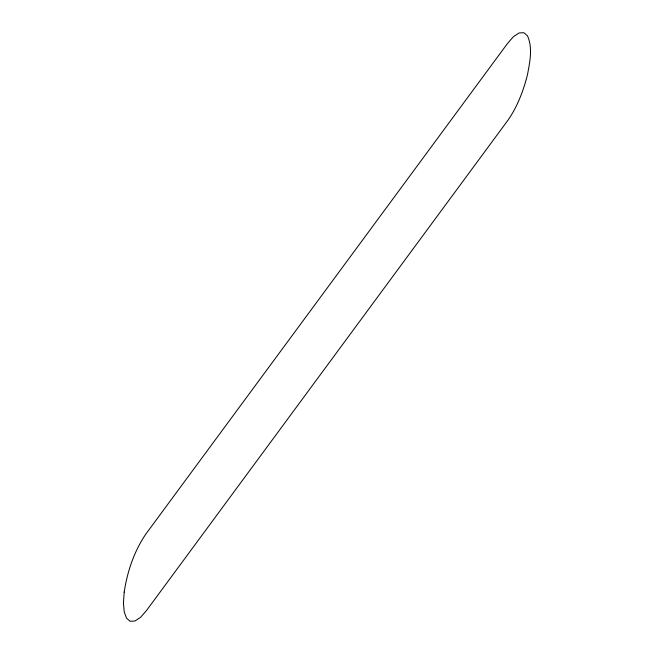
<?xml version="1.0" encoding="UTF-8"?>
<svg xmlns="http://www.w3.org/2000/svg" width="654" height="654" viewBox="0 0 654 654"><rect width="100%" height="100%" fill="white"/><g stroke="black" fill="none" stroke-linecap="round" stroke-linejoin="round"><path stroke-width="0.98" d="M124.186 592.107L123.442 603.119L124.252 612.038L126.557 618.234L130.211 621.3L134.945 621.022L140.455 617.417L146.349 610.73L507.913 120.279C517.527 106.463 523.527 90.514 527.574 74.27C529.838 61.721 532.961 47.906 527.443 35.766L523.789 32.7L519.055 32.978L513.545 36.583L507.651 43.27L146.087 533.721C134.209 551.052 127.334 571.433 124.186 592.107"/></g></svg>
